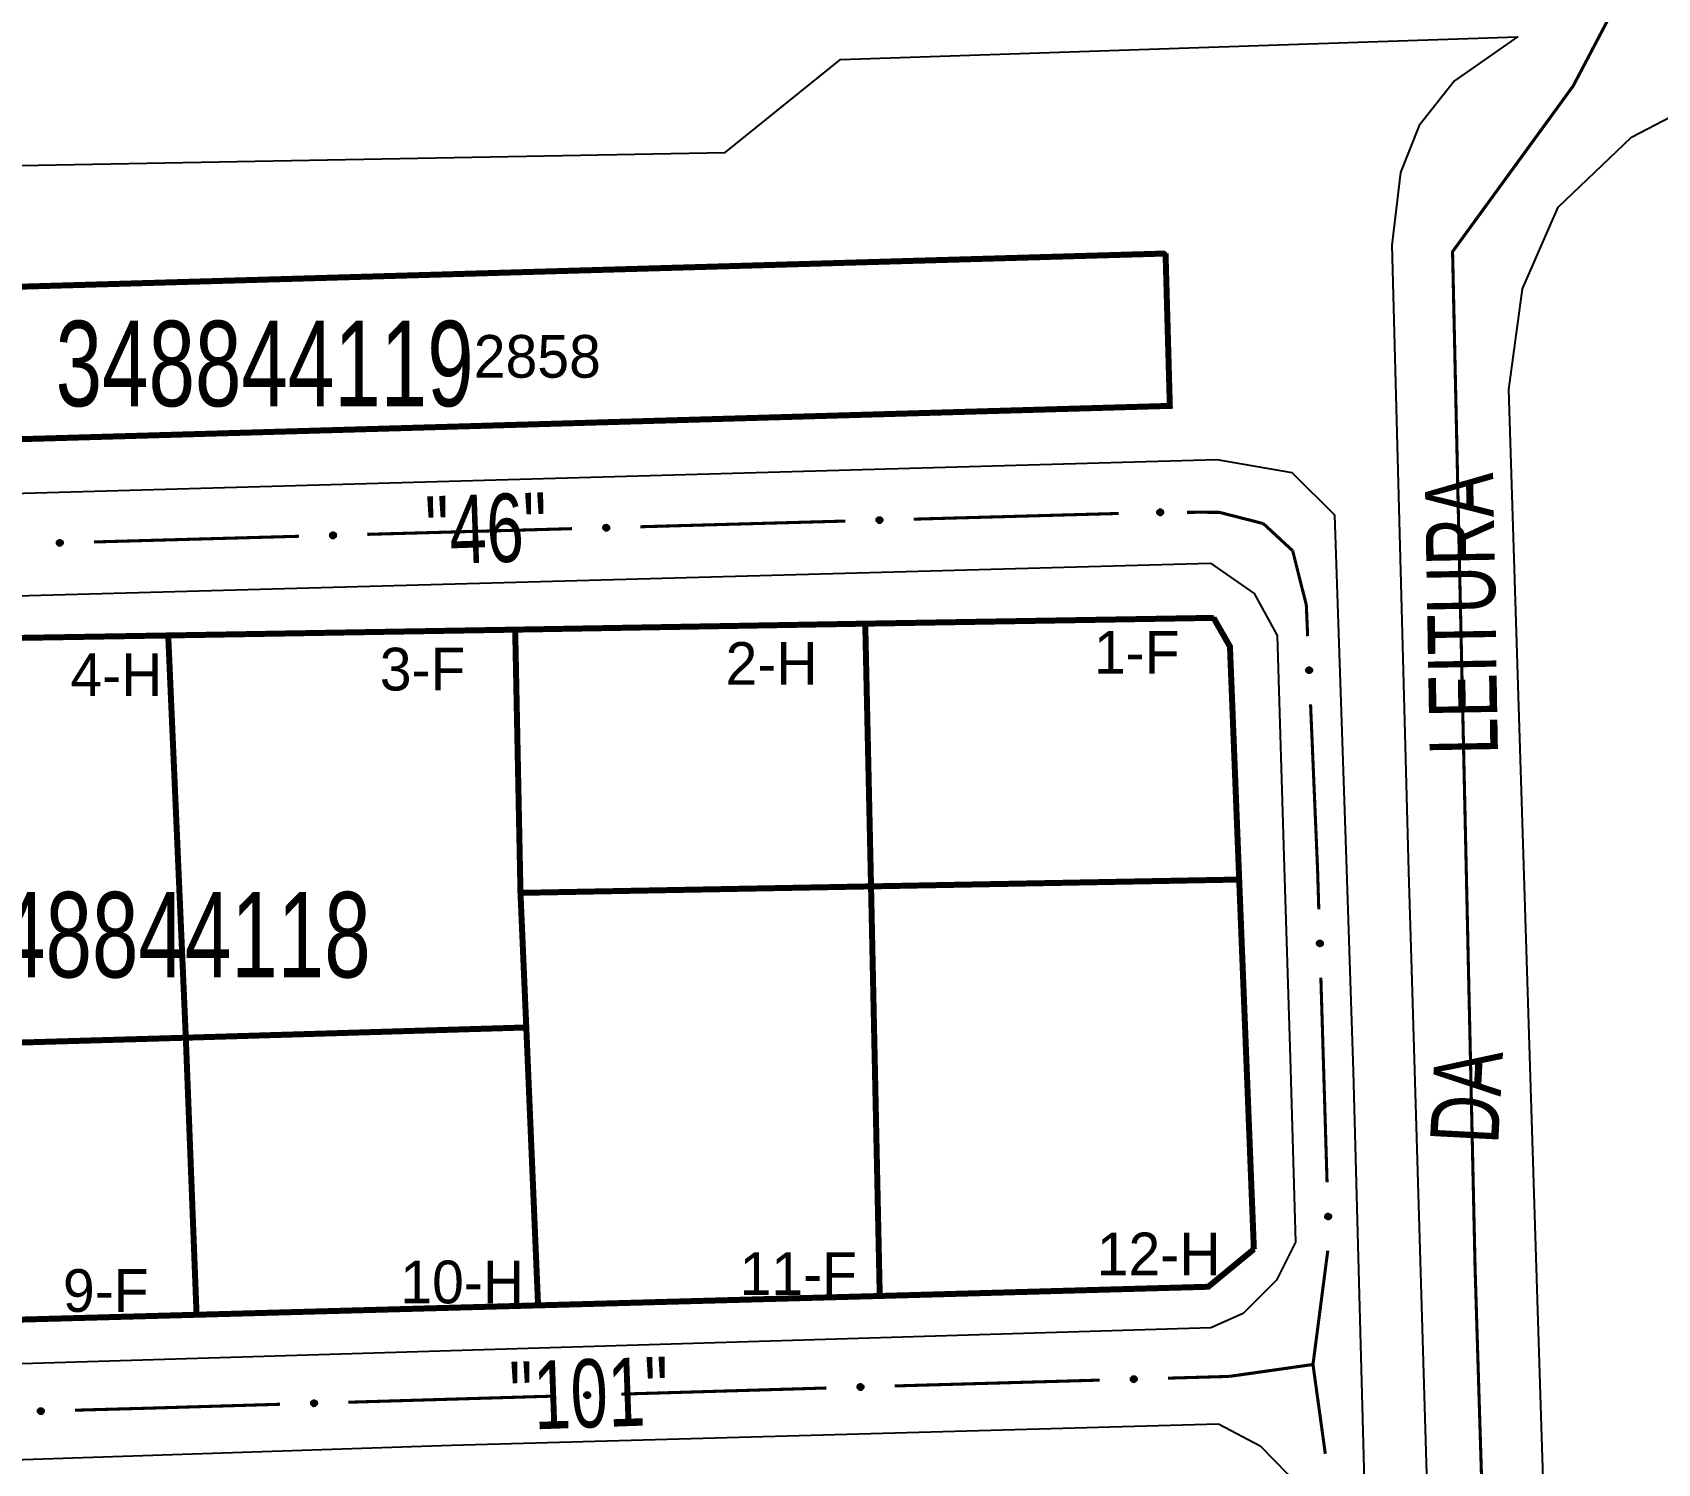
# Model space of a CAD drawing. Extents: x 202481 to 204056, y 4838981 to 4840330.
# Drawn here: x 203557.1 to 203652.2, y 4839804.1 to 4839887.9 of the extents above; entities that cross this region are included whole.
import ezdxf
from ezdxf.enums import TextEntityAlignment as Align

# ---------------------------------------------------------------- set-up
doc = ezdxf.new("R2010")
doc.units = 0
doc.header["$LTSCALE"] = 1.5
doc.header["$MEASUREMENT"] = 0
for name, color, linetype in [('CD_MALHA_LOTES', 7, 'CONTINUOUS'), ('CD_TXT_QUADRA', 7, 'CONTINUOUS'), ('RU-QUADRA', 210, 'CONTINUOUS'), ('SV-EIXO-RUA-PAV', 20, 'CONTINUOUS'), ('SV-RUA-PAVIM', 7, 'CONTINUOUS'), ('SV-TXT-RUA-PAV', 7, 'CONTINUOUS'), ('Th_NmrPort', 1, 'CONTINUOUS')]:
    doc.layers.add(name, color=color, linetype=linetype)
doc.styles.add('ARIAL', font='ARIAL.SHX')

msp = doc.modelspace()

# ---------------------------------------------------------------- linework, layer by layer
at = {"layer": 'CD_MALHA_LOTES', "linetype": 'Continuous', "const_width": 0.35, "flags": 128}
for points in [[(203518.78, 4839871.93), (203524.1, 4839872.08), (203534.01, 4839872.37), (203623.4, 4839874.96)], [(203623.4, 4839874.96), (203623.65, 4839866.04), (203534.27, 4839863.45), (203524.35, 4839863.17), (203519.02, 4839863.02), (203518.78, 4839871.93)], [(203565.02, 4839852.6), (203585.33, 4839852.94)], [(203585.33, 4839852.94), (203605.82, 4839853.29)], [(203585.64, 4839837.53), (203585.33, 4839852.94)], [(203605.82, 4839853.29), (203626.21, 4839853.63)], [(203606.16, 4839837.91), (203605.82, 4839853.29)], [(203626.21, 4839853.63), (203627.17, 4839851.95), (203627.71, 4839838.31)], [(203546.11, 4839852.29), (203565.02, 4839852.6)], [(203566.05, 4839829.05), (203565.02, 4839852.6)], [(203585.64, 4839837.53), (203606.16, 4839837.91)], [(203606.16, 4839837.91), (203627.71, 4839838.31)], [(203606.67, 4839813.93), (203606.16, 4839837.91)], [(203627.71, 4839838.31), (203628.57, 4839816.67)], [(203585.98, 4839829.65), (203585.64, 4839837.53)], [(203566.05, 4839829.05), (203585.98, 4839829.65)], [(203586.67, 4839813.38), (203585.98, 4839829.65)], [(203546.58, 4839828.48), (203566.05, 4839829.05)], [(203566.68, 4839812.83), (203566.05, 4839829.05)], [(203628.57, 4839816.67), (203625.9, 4839814.47), (203606.67, 4839813.93)], [(203606.67, 4839813.93), (203586.67, 4839813.38)], [(203586.67, 4839813.38), (203566.68, 4839812.83)], [(203566.68, 4839812.83), (203546.69, 4839812.28)]]:
    msp.add_lwpolyline(points, dxfattribs=at)
at = {"layer": 'RU-QUADRA', "linetype": 'Continuous', "const_width": 0.18, "flags": 128}
for points in [[(203518.78, 4839871.93), (203519.02, 4839863.02), (203524.35, 4839863.17), (203534.27, 4839863.45), (203623.65, 4839866.04), (203623.4, 4839874.96), (203524.1, 4839872.08)], [(203504.98, 4839813.24), (203507.11, 4839811.2), (203526.7, 4839811.74), (203546.69, 4839812.28), (203566.68, 4839812.83), (203586.67, 4839813.38), (203606.67, 4839813.93), (203625.9, 4839814.47), (203628.57, 4839816.67), (203627.71, 4839838.31), (203627.17, 4839851.95), (203626.21, 4839853.63), (203605.82, 4839853.29), (203585.33, 4839852.94), (203565.02, 4839852.6), (203546.11, 4839852.29), (203525.74, 4839851.96), (203505.61, 4839851.64), (203503.85, 4839849.04), (203504.04, 4839843.32), (203504.32, 4839834.87)]]:
    msp.add_lwpolyline(points, close=True, dxfattribs=at)
at = {"layer": 'SV-EIXO-RUA-PAV', "linetype": 'Continuous', "const_width": 0.18, "flags": 128}
msp.add_lwpolyline([(203663.77, 4839897.46), (203651.67, 4839893.16), (203647.26, 4839884.77), (203640.2, 4839875.07), (203641.52, 4839815.5), (203643.29, 4839758.14), (203646.82, 4839743.57), (203661.38, 4839732.98), (203673.73, 4839726.37)], dxfattribs=at)
at = {"layer": 'SV-EIXO-RUA-PAV', "const_width": 0.18}
for points in [[(203608.654428, 4839859.408466), (203620.649788, 4839859.742127)], [(203624.648844, 4839859.810375), (203625.648844, 4839859.810616)], [(203625.648844, 4839859.810616), (203626.54, 4839859.81)], [(203626.54, 4839859.81), (203628.583054, 4839859.287358)], [(203576.6668, 4839858.518705), (203588.66216, 4839858.852365)], [(203592.660614, 4839858.963586), (203604.655974, 4839859.297246)], [(203628.583054, 4839859.287358), (203629.12, 4839859.15)], [(203629.12, 4839859.15), (203630.181641, 4839858.168599)], [(203560.672986, 4839858.073824), (203572.668347, 4839858.407484)], [(203630.181641, 4839858.168599), (203630.84, 4839857.56)], [(203630.84, 4839857.56), (203631.597147, 4839854.550342)], [(203631.597147, 4839854.550342), (203631.64, 4839854.38)], [(203631.64, 4839854.38), (203631.717562, 4839852.5573)], [(203631.887621, 4839848.560916), (203632.270253, 4839839.569054)], [(203632.270253, 4839839.569054), (203632.3, 4839838.87)], [(203632.3, 4839838.87), (203632.369643, 4839836.570741)], [(203632.490744, 4839832.572574), (203632.854046, 4839820.578075)], [(203632.895556, 4839816.583847), (203632.122718, 4839810.633828)], [(203632.122718, 4839810.633828), (203632.03, 4839809.92)], [(203623.536344, 4839809.117937), (203626.535128, 4839809.203346)], [(203626.535128, 4839809.203346), (203627.12, 4839809.22)], [(203627.12, 4839809.22), (203631.490697, 4839809.843114)], [(203631.490697, 4839809.843114), (203632.03, 4839809.92)], [(203632.03, 4839809.92), (203632.751009, 4839804.689283)], [(203591.549945, 4839808.185298), (203603.544626, 4839808.542542)], [(203607.542853, 4839808.661623), (203608.16, 4839808.68)], [(203608.16, 4839808.68), (203619.537966, 4839809.004058)], [(203559.56385, 4839807.242375), (203563.562337, 4839807.352366)], [(203563.562337, 4839807.352366), (203563.84, 4839807.36)], [(203563.84, 4839807.36), (203571.558809, 4839807.589893)], [(203575.557036, 4839807.708974), (203587.551718, 4839808.066217)]]:
    msp.add_lwpolyline(points, dxfattribs=at)
at = {"layer": 'SV-EIXO-RUA-PAV'}
for points in [[(203622.946293, 4839859.920046), (203622.980375, 4839859.955124), (203623.016839, 4839859.978303), (203623.052816, 4839859.988882), (203623.087046, 4839859.98994), (203623.122187, 4839859.987078), (203623.156979, 4839859.976377), (203623.192964, 4839859.955945), (203623.228393, 4839859.922004), (203623.249682, 4839859.883089), (203623.26194, 4839859.848372), (203623.265099, 4839859.812743), (203623.261747, 4839859.778652), (203623.249436, 4839859.742879), (203623.228374, 4839859.706614), (203623.193383, 4839859.671815), (203623.157478, 4839859.649337), (203623.12241, 4839859.640018), (203623.086571, 4839859.63707), (203623.05073, 4839859.640421), (203623.016638, 4839859.651123), (203622.980163, 4839859.672394), (203622.946274, 4839859.707386), (203622.923446, 4839859.74294), (203622.913637, 4839859.777868), (203622.911529, 4839859.813218), (203622.91397, 4839859.848498), (203622.923272, 4839859.88392), (203622.946293, 4839859.920046)], [(203590.514701, 4839859.014018), (203590.547803, 4839859.050023), (203590.583615, 4839859.074198), (203590.619287, 4839859.085764), (203590.653474, 4839859.087765), (203590.688681, 4839859.085874), (203590.723755, 4839859.076135), (203590.760289, 4839859.056703), (203590.79664, 4839859.023751), (203590.818994, 4839858.985438), (203590.832204, 4839858.951072), (203590.836344, 4839858.915544), (203590.833933, 4839858.881373), (203590.822612, 4839858.845275), (203590.802559, 4839858.808443), (203590.76854, 4839858.772693), (203590.733268, 4839858.749233), (203590.698471, 4839858.738952), (203590.662726, 4839858.735016), (203590.626807, 4839858.737378), (203590.592432, 4839858.747136), (203590.555385, 4839858.767394), (203590.520544, 4839858.801439), (203590.496745, 4839858.83635), (203590.485977, 4839858.870994), (203590.482895, 4839858.906272), (203590.484363, 4839858.941607), (203590.492685, 4839858.977272), (203590.514701, 4839859.014018)], [(203606.508515, 4839859.458899), (203606.541617, 4839859.494904), (203606.577429, 4839859.519079), (203606.613101, 4839859.530645), (203606.647288, 4839859.532646), (203606.682495, 4839859.530755), (203606.717569, 4839859.521016), (203606.754103, 4839859.501584), (203606.790454, 4839859.468632), (203606.812808, 4839859.430319), (203606.826018, 4839859.395953), (203606.830158, 4839859.360424), (203606.827747, 4839859.326254), (203606.816426, 4839859.290155), (203606.796373, 4839859.253324), (203606.762353, 4839859.217574), (203606.727082, 4839859.194114), (203606.692285, 4839859.183833), (203606.65654, 4839859.179897), (203606.620621, 4839859.182259), (203606.586246, 4839859.192017), (203606.549198, 4839859.212275), (203606.514358, 4839859.24632), (203606.490558, 4839859.281231), (203606.479791, 4839859.315875), (203606.476709, 4839859.351153), (203606.478177, 4839859.386488), (203606.486498, 4839859.422153), (203606.508515, 4839859.458899)], [(203558.527074, 4839858.124257), (203558.560175, 4839858.160261), (203558.595987, 4839858.184436), (203558.631659, 4839858.196002), (203558.665847, 4839858.198004), (203558.701053, 4839858.196112), (203558.736127, 4839858.186373), (203558.772662, 4839858.166942), (203558.809012, 4839858.13399), (203558.831366, 4839858.095676), (203558.844577, 4839858.06131), (203558.848716, 4839858.025782), (203558.846305, 4839857.991612), (203558.834985, 4839857.955513), (203558.814931, 4839857.918681), (203558.780912, 4839857.882931), (203558.745641, 4839857.859471), (203558.710843, 4839857.84919), (203558.675099, 4839857.845255), (203558.639179, 4839857.847617), (203558.604804, 4839857.857375), (203558.567757, 4839857.877632), (203558.532917, 4839857.911677), (203558.509117, 4839857.946589), (203558.498349, 4839857.981233), (203558.495267, 4839858.016511), (203558.496735, 4839858.051845), (203558.505057, 4839858.08751), (203558.527074, 4839858.124257)], [(203574.520888, 4839858.569137), (203574.553989, 4839858.605142), (203574.589801, 4839858.629317), (203574.625473, 4839858.640883), (203574.659661, 4839858.642885), (203574.694867, 4839858.640993), (203574.729941, 4839858.631254), (203574.766476, 4839858.611823), (203574.802826, 4839858.578871), (203574.82518, 4839858.540557), (203574.838391, 4839858.506191), (203574.84253, 4839858.470663), (203574.840119, 4839858.436492), (203574.828799, 4839858.400394), (203574.808745, 4839858.363562), (203574.774726, 4839858.327812), (203574.739454, 4839858.304352), (203574.704657, 4839858.294071), (203574.668912, 4839858.290135), (203574.632993, 4839858.292498), (203574.598618, 4839858.302256), (203574.561571, 4839858.322513), (203574.526731, 4839858.356558), (203574.502931, 4839858.391469), (203574.492163, 4839858.426113), (203574.489081, 4839858.461391), (203574.490549, 4839858.496726), (203574.498871, 4839858.532391), (203574.520888, 4839858.569137)], [(203631.906464, 4839850.707338), (203631.942951, 4839850.67477), (203631.967651, 4839850.639318), (203631.979741, 4839850.60382), (203631.982245, 4839850.569666), (203631.980872, 4839850.534436), (203631.971651, 4839850.499222), (203631.952759, 4839850.462405), (203631.920345, 4839850.425574), (203631.882365, 4839850.402658), (203631.848197, 4839850.388943), (203631.812734, 4839850.384281), (203631.778532, 4839850.386189), (203631.74227, 4839850.396977), (203631.705147, 4839850.416487), (203631.668901, 4839850.449976), (203631.644924, 4839850.484898), (203631.634132, 4839850.519541), (203631.62967, 4839850.555223), (203631.631504, 4839850.591174), (203631.640755, 4839850.625688), (203631.660465, 4839850.66303), (203631.693993, 4839850.698367), (203631.728551, 4839850.722678), (203631.763032, 4839850.733955), (203631.798261, 4839850.737556), (203631.833613, 4839850.736608), (203631.869397, 4839850.728812), (203631.906464, 4839850.707338)], [(203632.535873, 4839834.718605), (203632.571959, 4839834.685592), (203632.596223, 4839834.64984), (203632.607877, 4839834.614197), (203632.609963, 4839834.580014), (203632.608158, 4839834.544804), (203632.598506, 4839834.509705), (203632.579165, 4839834.473123), (203632.546303, 4839834.436691), (203632.508045, 4839834.414243), (203632.473712, 4839834.400947), (203632.438193, 4839834.39672), (203632.404017, 4839834.399046), (203632.367891, 4839834.410278), (203632.33101, 4839834.43024), (203632.295176, 4839834.464171), (203632.271629, 4839834.499384), (203632.261261, 4839834.534156), (203632.257238, 4839834.569891), (203632.259511, 4839834.605816), (203632.269184, 4839834.640215), (203632.28935, 4839834.677312), (203632.323308, 4839834.712236), (203632.358161, 4839834.736123), (203632.392779, 4839834.746976), (203632.428049, 4839834.750145), (203632.463387, 4839834.748764), (203632.499072, 4839834.740531), (203632.535873, 4839834.718605)], [(203633.020277, 4839818.725939), (203633.056363, 4839818.692927), (203633.080626, 4839818.657175), (203633.092281, 4839818.621531), (203633.094367, 4839818.587349), (203633.092562, 4839818.552138), (203633.08291, 4839818.51704), (203633.063569, 4839818.480457), (203633.030707, 4839818.444026), (203632.992449, 4839818.421577), (203632.958116, 4839818.408282), (203632.922597, 4839818.404054), (203632.888421, 4839818.406381), (203632.852295, 4839818.417612), (203632.815413, 4839818.437575), (203632.77958, 4839818.471505), (203632.756033, 4839818.506719), (203632.745665, 4839818.541491), (203632.741642, 4839818.577225), (203632.743915, 4839818.613151), (203632.753588, 4839818.647549), (203632.773754, 4839818.684647), (203632.807712, 4839818.719571), (203632.842565, 4839818.743457), (203632.877182, 4839818.75431), (203632.912453, 4839818.757479), (203632.947791, 4839818.756099), (203632.983476, 4839818.747865), (203633.020277, 4839818.725939)], [(203605.396845, 4839808.707836), (203605.429876, 4839808.743906), (203605.46564, 4839808.768151), (203605.50129, 4839808.779788), (203605.535473, 4839808.781856), (203605.570683, 4839808.780034), (203605.605777, 4839808.770364), (203605.642349, 4839808.751004), (203605.678764, 4839808.718124), (203605.701193, 4839808.679854), (203605.714472, 4839808.645515), (203605.718681, 4839808.609994), (203605.716337, 4839808.575819), (203605.705088, 4839808.539698), (203605.685106, 4839808.502827), (203605.651158, 4839808.467011), (203605.615932, 4839808.443481), (203605.581155, 4839808.433132), (203605.545419, 4839808.429126), (203605.509494, 4839808.431417), (203605.475101, 4839808.441108), (203605.438013, 4839808.461293), (203605.403106, 4839808.495269), (203605.379238, 4839808.530133), (203605.368402, 4839808.564756), (203605.365251, 4839808.600028), (203605.36665, 4839808.635365), (203605.374901, 4839808.671047), (203605.396845, 4839808.707836)], [(203621.390399, 4839809.166943), (203621.423476, 4839809.202969), (203621.459272, 4839809.227168), (203621.494936, 4839809.238758), (203621.529123, 4839809.240782), (203621.56433, 4839809.238914), (203621.599411, 4839809.229199), (203621.635958, 4839809.209791), (203621.67233, 4839809.176863), (203621.69471, 4839809.138565), (203621.707943, 4839809.104208), (203621.712106, 4839809.068682), (203621.709718, 4839809.03451), (203621.698422, 4839808.998404), (203621.678393, 4839808.961559), (203621.644397, 4839808.925786), (203621.609141, 4839808.902303), (203621.574351, 4839808.891998), (203621.538609, 4839808.888039), (203621.502688, 4839808.890377), (203621.468307, 4839808.900113), (203621.431246, 4839808.920346), (203621.396383, 4839808.954367), (203621.37256, 4839808.989263), (203621.361769, 4839809.0239), (203621.358664, 4839809.059176), (203621.360108, 4839809.094511), (203621.368406, 4839809.130182), (203621.390399, 4839809.166943)], [(203573.411029, 4839807.755188), (203573.44406, 4839807.791257), (203573.479824, 4839807.815503), (203573.515473, 4839807.827139), (203573.549657, 4839807.829208), (203573.584867, 4839807.827385), (203573.61996, 4839807.817715), (203573.656533, 4839807.798356), (203573.692948, 4839807.765475), (203573.715377, 4839807.727206), (203573.728655, 4839807.692866), (203573.732864, 4839807.657346), (203573.730521, 4839807.623171), (203573.719271, 4839807.58705), (203573.69929, 4839807.550179), (203573.665341, 4839807.514362), (203573.630116, 4839807.490833), (203573.595339, 4839807.480483), (203573.559602, 4839807.476477), (203573.523678, 4839807.478769), (203573.489284, 4839807.488459), (203573.452197, 4839807.508644), (203573.41729, 4839807.54262), (203573.393421, 4839807.577485), (203573.382586, 4839807.612108), (203573.379434, 4839807.647379), (203573.380833, 4839807.682717), (203573.389084, 4839807.718398), (203573.411029, 4839807.755188)], [(203589.403937, 4839808.231512), (203589.436968, 4839808.267581), (203589.472732, 4839808.291827), (203589.508381, 4839808.303463), (203589.542565, 4839808.305532), (203589.577775, 4839808.303709), (203589.612868, 4839808.29404), (203589.649441, 4839808.27468), (203589.685856, 4839808.241799), (203589.708285, 4839808.20353), (203589.721563, 4839808.16919), (203589.725773, 4839808.13367), (203589.723429, 4839808.099495), (203589.712179, 4839808.063374), (203589.692198, 4839808.026503), (203589.658249, 4839807.990686), (203589.623024, 4839807.967157), (203589.588247, 4839807.956807), (203589.55251, 4839807.952802), (203589.516586, 4839807.955093), (203589.482192, 4839807.964784), (203589.445105, 4839807.984968), (203589.410198, 4839808.018944), (203589.38633, 4839808.053809), (203589.375494, 4839808.088432), (203589.372343, 4839808.123704), (203589.373741, 4839808.159041), (203589.381993, 4839808.194722), (203589.403937, 4839808.231512)], [(203557.417953, 4839807.293467), (203557.451065, 4839807.329461), (203557.486885, 4839807.353625), (203557.52256, 4839807.365181), (203557.556748, 4839807.367172), (203557.591954, 4839807.365269), (203557.627025, 4839807.35552), (203557.663554, 4839807.336077), (203557.699894, 4839807.303114), (203557.722236, 4839807.264793), (203557.735436, 4839807.230423), (203557.739565, 4839807.194893), (203557.737143, 4839807.160724), (203557.725812, 4839807.124629), (203557.705747, 4839807.087803), (203557.671717, 4839807.052064), (203557.636438, 4839807.028615), (203557.601637, 4839807.018344), (203557.565892, 4839807.01442), (203557.529973, 4839807.016793), (203557.495601, 4839807.026561), (203557.45856, 4839807.04683), (203557.42373, 4839807.080886), (203557.399941, 4839807.115805), (203557.389184, 4839807.150452), (203557.386113, 4839807.185731), (203557.387592, 4839807.221065), (203557.395925, 4839807.256728), (203557.417953, 4839807.293467)]]:
    msp.add_lwpolyline(points, close=True, dxfattribs=at)
for points in [[(203622.911529, 4839859.813218), (203623.26194, 4839859.848372)], [(203622.913637, 4839859.777868), (203623.265099, 4839859.812743)], [(203622.91397, 4839859.848498), (203623.249682, 4839859.883089)], [(203622.915181, 4839859.795112), (203623.261762, 4839859.827944)], [(203622.916537, 4839859.831954), (203623.250836, 4839859.867512)], [(203622.922012, 4839859.759636), (203623.260405, 4839859.795195)], [(203622.923272, 4839859.88392), (203623.228393, 4839859.922004)], [(203622.923351, 4839859.866069), (203623.234453, 4839859.902986)], [(203622.923446, 4839859.74294), (203623.261747, 4839859.778652)], [(203622.935624, 4839859.900185), (203623.207155, 4839859.937093)], [(203622.93703, 4839859.724162), (203623.250862, 4839859.759715)], [(203622.946274, 4839859.707386), (203623.249436, 4839859.742879)], [(203622.946293, 4839859.920046), (203623.192964, 4839859.955945)], [(203622.965634, 4839859.938399), (203623.167577, 4839859.965738)], [(203622.967058, 4839859.691421), (203623.235861, 4839859.724234)], [(203622.980163, 4839859.672394), (203623.228374, 4839859.706614)], [(203622.980375, 4839859.955124), (203623.156979, 4839859.976377)], [(203623.001104, 4839859.968427), (203623.130731, 4839859.980739)], [(203623.016839, 4839859.978303), (203623.122187, 4839859.987078)], [(203590.482895, 4839858.906272), (203590.832204, 4839858.951072)], [(203590.484363, 4839858.941607), (203590.818994, 4839858.985438)], [(203590.485977, 4839858.870994), (203590.836344, 4839858.915544)], [(203590.487045, 4839858.888274), (203590.832589, 4839858.930647)], [(203590.487385, 4839858.92514), (203590.820577, 4839858.969899)], [(203590.492685, 4839858.977272), (203590.79664, 4839859.023751)], [(203590.493256, 4839858.95943), (203590.803222, 4839859.004908)], [(203590.494851, 4839858.853), (203590.832136, 4839858.897873)], [(203590.496745, 4839858.83635), (203590.833933, 4839858.881373)], [(203590.504583, 4839858.993871), (203590.774994, 4839859.038249)], [(203590.510842, 4839858.817954), (203590.823574, 4839858.862144)], [(203590.514701, 4839859.014018), (203590.760289, 4839859.056703)], [(203590.520544, 4839858.801439), (203590.822612, 4839858.845275)], [(203590.533529, 4839859.032897), (203590.734641, 4839859.065793)], [(203590.54176, 4839858.786052), (203590.809557, 4839858.826263)], [(203590.547803, 4839859.050023), (203590.723755, 4839859.076135)], [(203590.555385, 4839858.767394), (203590.802559, 4839858.808443)], [(203590.568158, 4839859.063892), (203590.697396, 4839859.079772)], [(203590.579347, 4839858.759797), (203590.777807, 4839858.789888)], [(203590.583615, 4839859.074198), (203590.688681, 4839859.085874)], [(203590.592432, 4839858.747136), (203590.76854, 4839858.772693)], [(203590.61394, 4839858.743013), (203590.744504, 4839858.760296)], [(203590.626807, 4839858.737378), (203590.733268, 4839858.749233)], [(203606.476709, 4839859.351153), (203606.826018, 4839859.395953)], [(203606.478177, 4839859.386488), (203606.812808, 4839859.430319)], [(203606.479791, 4839859.315875), (203606.830158, 4839859.360424)], [(203606.480859, 4839859.333155), (203606.826403, 4839859.375528)], [(203606.481198, 4839859.370021), (203606.814391, 4839859.41478)], [(203606.486498, 4839859.422153), (203606.790454, 4839859.468632)], [(203606.48707, 4839859.40431), (203606.797036, 4839859.449789)], [(203606.488665, 4839859.297881), (203606.825949, 4839859.342754)], [(203606.490558, 4839859.281231), (203606.827747, 4839859.326254)], [(203606.498397, 4839859.438752), (203606.768808, 4839859.48313)], [(203606.504656, 4839859.262834), (203606.817388, 4839859.307025)], [(203606.508515, 4839859.458899), (203606.754103, 4839859.501584)], [(203606.514358, 4839859.24632), (203606.816426, 4839859.290155)], [(203606.527343, 4839859.477778), (203606.728455, 4839859.510673)], [(203606.535574, 4839859.230933), (203606.80337, 4839859.271143)], [(203606.541617, 4839859.494904), (203606.717569, 4839859.521016)], [(203606.549198, 4839859.212275), (203606.796373, 4839859.253324)], [(203606.561972, 4839859.508773), (203606.69121, 4839859.524653)], [(203606.573161, 4839859.204678), (203606.771621, 4839859.234769)], [(203606.577429, 4839859.519079), (203606.682495, 4839859.530755)], [(203606.586246, 4839859.192017), (203606.762353, 4839859.217574)], [(203606.607754, 4839859.187894), (203606.738318, 4839859.205177)], [(203606.620621, 4839859.182259), (203606.727082, 4839859.194114)], [(203623.003906, 4839859.664139), (203623.203121, 4839859.688748)], [(203623.016638, 4839859.651123), (203623.193383, 4839859.671815)], [(203623.038024, 4839859.646409), (203623.169015, 4839859.660085)], [(203623.05073, 4839859.640421), (203623.157478, 4839859.649337)], [(203558.495267, 4839858.016511), (203558.844577, 4839858.06131)], [(203558.496735, 4839858.051845), (203558.831366, 4839858.095676)], [(203558.498349, 4839857.981233), (203558.848716, 4839858.025782)], [(203558.499417, 4839857.998512), (203558.844961, 4839858.040885)], [(203558.499757, 4839858.035378), (203558.832949, 4839858.080138)], [(203558.505057, 4839858.08751), (203558.809012, 4839858.13399)], [(203558.505628, 4839858.069668), (203558.815595, 4839858.115146)], [(203558.507224, 4839857.963238), (203558.844508, 4839858.008111)], [(203558.509117, 4839857.946589), (203558.846305, 4839857.991612)], [(203558.516956, 4839858.104109), (203558.787366, 4839858.148487)], [(203558.523214, 4839857.928192), (203558.835946, 4839857.972382)], [(203558.527074, 4839858.124257), (203558.772662, 4839858.166942)], [(203558.532917, 4839857.911677), (203558.834985, 4839857.955513)], [(203558.545901, 4839858.143136), (203558.747014, 4839858.176031)], [(203558.554133, 4839857.896291), (203558.821929, 4839857.936501)], [(203558.560175, 4839858.160261), (203558.736127, 4839858.186373)], [(203558.567757, 4839857.877632), (203558.814931, 4839857.918681)], [(203558.58053, 4839858.17413), (203558.709769, 4839858.19001)], [(203558.591719, 4839857.870035), (203558.79018, 4839857.900126)], [(203558.595987, 4839858.184436), (203558.701053, 4839858.196112)], [(203558.604804, 4839857.857375), (203558.780912, 4839857.882931)], [(203558.626312, 4839857.853252), (203558.756876, 4839857.870534)], [(203558.639179, 4839857.847617), (203558.745641, 4839857.859471)], [(203574.489081, 4839858.461391), (203574.838391, 4839858.506191)], [(203574.490549, 4839858.496726), (203574.82518, 4839858.540557)], [(203574.492163, 4839858.426113), (203574.84253, 4839858.470663)], [(203574.493231, 4839858.443393), (203574.838775, 4839858.485766)], [(203574.493571, 4839858.480259), (203574.826763, 4839858.525018)], [(203574.498871, 4839858.532391), (203574.802826, 4839858.578871)], [(203574.499442, 4839858.514549), (203574.809409, 4839858.560027)], [(203574.501038, 4839858.408119), (203574.838322, 4839858.452992)], [(203574.502931, 4839858.391469), (203574.840119, 4839858.436492)], [(203574.51077, 4839858.54899), (203574.78118, 4839858.593368)], [(203574.517028, 4839858.373073), (203574.82976, 4839858.417263)], [(203574.520888, 4839858.569137), (203574.766476, 4839858.611823)], [(203574.526731, 4839858.356558), (203574.828799, 4839858.400394)], [(203574.539715, 4839858.588017), (203574.740828, 4839858.620912)], [(203574.547946, 4839858.341171), (203574.815743, 4839858.381382)], [(203574.553989, 4839858.605142), (203574.729941, 4839858.631254)], [(203574.561571, 4839858.322513), (203574.808745, 4839858.363562)], [(203574.574344, 4839858.619011), (203574.703582, 4839858.634891)], [(203574.585533, 4839858.314916), (203574.783993, 4839858.345007)], [(203574.589801, 4839858.629317), (203574.694867, 4839858.640993)], [(203574.598618, 4839858.302256), (203574.774726, 4839858.327812)], [(203574.620126, 4839858.298133), (203574.75069, 4839858.315415)], [(203574.632993, 4839858.292498), (203574.739454, 4839858.304352)], [(203631.631504, 4839850.591174), (203631.644924, 4839850.484898)], [(203631.636949, 4839850.604122), (203631.656151, 4839850.473826)], [(203631.640755, 4839850.625688), (203631.668901, 4839850.449976)], [(203631.653221, 4839850.638958), (203631.68623, 4839850.440962)], [(203631.660465, 4839850.66303), (203631.705147, 4839850.416487)], [(203631.678921, 4839850.676927), (203631.723068, 4839850.409752)], [(203631.693993, 4839850.698367), (203631.74227, 4839850.396977)], [(203631.710363, 4839850.708312), (203631.759152, 4839850.396264)], [(203631.728551, 4839850.722678), (203631.778532, 4839850.386189)], [(203631.745171, 4839850.724816), (203631.795003, 4839850.388229)], [(203631.763032, 4839850.733955), (203631.812734, 4839850.384281)], [(203631.780326, 4839850.733141), (203631.82778, 4839850.388258)], [(203631.798261, 4839850.737556), (203631.848197, 4839850.388943)], [(203631.817193, 4839850.733344), (203631.866851, 4839850.400847)], [(203631.833613, 4839850.736608), (203631.882365, 4839850.402658)], [(203631.851565, 4839850.727978), (203631.901601, 4839850.418715)], [(203631.869397, 4839850.728812), (203631.920345, 4839850.425574)], [(203631.886169, 4839850.717159), (203631.934523, 4839850.447431)], [(203631.906464, 4839850.707338), (203631.952759, 4839850.462405)], [(203631.925618, 4839850.688791), (203631.961469, 4839850.488184)], [(203631.942951, 4839850.67477), (203631.971651, 4839850.499222)], [(203631.957118, 4839850.654622), (203631.974899, 4839850.525631)], [(203631.967651, 4839850.639318), (203631.980872, 4839850.534436)], [(203632.259511, 4839834.605816), (203632.271629, 4839834.499384)], [(203632.265114, 4839834.618697), (203632.282719, 4839834.488176)], [(203632.269184, 4839834.640215), (203632.295176, 4839834.464171)], [(203632.281812, 4839834.653331), (203632.312394, 4839834.454946)], [(203632.28935, 4839834.677312), (203632.33101, 4839834.43024)], [(203632.307975, 4839834.690983), (203632.348847, 4839834.423287)], [(203632.323308, 4839834.712236), (203632.367891, 4839834.410278)], [(203632.339799, 4839834.72198), (203632.384762, 4839834.409358)], [(203632.358161, 4839834.736123), (203632.404017, 4839834.399046)], [(203632.374806, 4839834.738057), (203632.420513, 4839834.400885)], [(203632.392779, 4839834.746976), (203632.438193, 4839834.39672)], [(203632.410061, 4839834.74595), (203632.453288, 4839834.400512)], [(203632.428049, 4839834.750145), (203632.473712, 4839834.400947)], [(203632.446928, 4839834.745702), (203632.49251, 4839834.412621)], [(203632.463387, 4839834.748764), (203632.508045, 4839834.414243)], [(203632.481232, 4839834.739915), (203632.527476, 4839834.430062)], [(203632.499072, 4839834.740531), (203632.546303, 4839834.436691)], [(203632.515701, 4839834.728673), (203632.560747, 4839834.458373)], [(203632.535873, 4839834.718605), (203632.579165, 4839834.473123)], [(203632.554799, 4839834.699824), (203632.588191, 4839834.498793)], [(203632.571959, 4839834.685592), (203632.598506, 4839834.509705)], [(203632.585879, 4839834.665271), (203632.602078, 4839834.536073)], [(203632.596223, 4839834.64984), (203632.608158, 4839834.544804)], [(203632.743915, 4839818.613151), (203632.756033, 4839818.506719)], [(203632.749518, 4839818.626031), (203632.767123, 4839818.49551)], [(203632.753588, 4839818.647549), (203632.77958, 4839818.471505)], [(203632.766216, 4839818.660666), (203632.796798, 4839818.46228)], [(203632.773754, 4839818.684647), (203632.815413, 4839818.437575)], [(203632.792379, 4839818.698317), (203632.83325, 4839818.430621)], [(203632.807712, 4839818.719571), (203632.852295, 4839818.417612)], [(203632.824203, 4839818.729314), (203632.869166, 4839818.416692)], [(203632.842565, 4839818.743457), (203632.888421, 4839818.406381)], [(203632.85921, 4839818.745391), (203632.904917, 4839818.408219)], [(203632.877182, 4839818.75431), (203632.922597, 4839818.404054)], [(203632.894465, 4839818.753285), (203632.937691, 4839818.407847)], [(203632.912453, 4839818.757479), (203632.958116, 4839818.408282)], [(203632.931331, 4839818.753036), (203632.976914, 4839818.419956)], [(203632.947791, 4839818.756099), (203632.992449, 4839818.421577)], [(203632.965635, 4839818.74725), (203633.01188, 4839818.437397)], [(203632.983476, 4839818.747865), (203633.030707, 4839818.444026)], [(203633.000105, 4839818.736007), (203633.045151, 4839818.465707)], [(203633.020277, 4839818.725939), (203633.063569, 4839818.480457)], [(203633.039203, 4839818.707158), (203633.072595, 4839818.506128)], [(203633.056363, 4839818.692927), (203633.08291, 4839818.51704)], [(203633.070282, 4839818.672606), (203633.086482, 4839818.543407)], [(203633.080626, 4839818.657175), (203633.092562, 4839818.552138)], [(203605.365251, 4839808.600028), (203605.714472, 4839808.645515)], [(203605.36665, 4839808.635365), (203605.701193, 4839808.679854)], [(203605.368402, 4839808.564756), (203605.718681, 4839808.609994)], [(203605.369436, 4839808.582038), (203605.714896, 4839808.62509)], [(203605.369703, 4839808.618904), (203605.702807, 4839808.664319)], [(203605.374901, 4839808.671047), (203605.678764, 4839808.718124)], [(203605.375507, 4839808.653206), (203605.685384, 4839808.699293)], [(203605.377312, 4839808.546779), (203605.714507, 4839808.592316)], [(203605.379238, 4839808.530133), (203605.716337, 4839808.575819)], [(203605.386767, 4839808.687669), (203605.65709, 4839808.732579)], [(203605.393371, 4839808.511764), (203605.706016, 4839808.556569)], [(203605.396845, 4839808.707836), (203605.642349, 4839808.751004)], [(203605.403106, 4839808.495269), (203605.705088, 4839808.539698)], [(203605.415636, 4839808.726752), (203605.616683, 4839808.760043)], [(203605.424352, 4839808.479924), (203605.692069, 4839808.520661)], [(203605.429876, 4839808.743906), (203605.605777, 4839808.770364)], [(203605.438013, 4839808.461293), (203605.685106, 4839808.502827)], [(203605.450204, 4839808.757815), (203605.579411, 4839808.773949)], [(203605.461991, 4839808.453742), (203605.660391, 4839808.484224)], [(203605.46564, 4839808.768151), (203605.570683, 4839808.780034)], [(203605.475101, 4839808.441108), (203605.651158, 4839808.467011)], [(203605.496617, 4839808.437027), (203605.627147, 4839808.454566)], [(203605.509494, 4839808.431417), (203605.615932, 4839808.443481)], [(203621.358664, 4839809.059176), (203621.707943, 4839809.104208)], [(203621.360108, 4839809.094511), (203621.69471, 4839809.138565)], [(203621.361769, 4839809.0239), (203621.712106, 4839809.068682)], [(203621.362826, 4839809.04118), (203621.708342, 4839809.083783)], [(203621.363141, 4839809.078046), (203621.696303, 4839809.123027)], [(203621.368406, 4839809.130182), (203621.67233, 4839809.176863)], [(203621.36899, 4839809.11234), (203621.678926, 4839809.158024)], [(203621.370656, 4839809.005911), (203621.70791, 4839809.051009)], [(203621.37256, 4839808.989263), (203621.709718, 4839809.03451)], [(203621.380294, 4839809.146789), (203621.650675, 4839809.191346)], [(203621.386669, 4839808.970875), (203621.699372, 4839809.015274)], [(203621.390399, 4839809.166943), (203621.635958, 4839809.209791)], [(203621.396383, 4839808.954367), (203621.698422, 4839808.998404)], [(203621.409214, 4839809.185834), (203621.610304, 4839809.218863)], [(203621.417609, 4839808.938995), (203621.685379, 4839808.979383)], [(203621.423476, 4839809.202969), (203621.599411, 4839809.229199)], [(203621.431246, 4839808.920346), (203621.678393, 4839808.961559)], [(203621.443822, 4839809.216852), (203621.57305, 4839809.232818)], [(203621.455213, 4839808.912764), (203621.653653, 4839808.942987)], [(203621.459272, 4839809.227168), (203621.56433, 4839809.238914)], [(203621.468307, 4839808.900113), (203621.644397, 4839808.925786)], [(203621.489817, 4839808.896004), (203621.62037, 4839808.913373)], [(203621.502688, 4839808.890377), (203621.609141, 4839808.902303)], [(203573.379434, 4839807.647379), (203573.728655, 4839807.692866)], [(203573.380833, 4839807.682717), (203573.715377, 4839807.727206)], [(203573.382586, 4839807.612108), (203573.732864, 4839807.657346)], [(203573.38362, 4839807.62939), (203573.72908, 4839807.672442)], [(203573.383887, 4839807.666256), (203573.71699, 4839807.71167)], [(203573.389084, 4839807.718398), (203573.692948, 4839807.765475)], [(203573.389691, 4839807.700557), (203573.699567, 4839807.746645)], [(203573.391495, 4839807.594131), (203573.728691, 4839807.639667)], [(203573.393421, 4839807.577485), (203573.730521, 4839807.623171)], [(203573.400951, 4839807.735021), (203573.671273, 4839807.77993)], [(203573.407555, 4839807.559116), (203573.7202, 4839807.603921)], [(203573.411029, 4839807.755188), (203573.656533, 4839807.798356)], [(203573.41729, 4839807.54262), (203573.719271, 4839807.58705)], [(203573.429819, 4839807.774104), (203573.630867, 4839807.807394)], [(203573.438536, 4839807.527275), (203573.706253, 4839807.568012)], [(203573.44406, 4839807.791257), (203573.61996, 4839807.817715)], [(203573.452197, 4839807.508644), (203573.69929, 4839807.550179)], [(203573.464388, 4839807.805166), (203573.593594, 4839807.821301)], [(203573.476174, 4839807.501094), (203573.674575, 4839807.531575)], [(203573.479824, 4839807.815503), (203573.584867, 4839807.827385)], [(203573.489284, 4839807.488459), (203573.665341, 4839807.514362)], [(203573.5108, 4839807.484378), (203573.64133, 4839807.501917)], [(203573.523678, 4839807.478769), (203573.630116, 4839807.490833)], [(203589.372343, 4839808.123704), (203589.721563, 4839808.16919)], [(203589.373741, 4839808.159041), (203589.708285, 4839808.20353)], [(203589.375494, 4839808.088432), (203589.725773, 4839808.13367)], [(203589.376528, 4839808.105714), (203589.721988, 4839808.148766)], [(203589.376795, 4839808.14258), (203589.709899, 4839808.187995)], [(203589.381993, 4839808.194722), (203589.685856, 4839808.241799)], [(203589.382599, 4839808.176881), (203589.692476, 4839808.222969)], [(203589.384404, 4839808.070455), (203589.721599, 4839808.115991)], [(203589.38633, 4839808.053809), (203589.723429, 4839808.099495)], [(203589.393859, 4839808.211345), (203589.664182, 4839808.256254)], [(203589.400463, 4839808.03544), (203589.713108, 4839808.080245)], [(203589.403937, 4839808.231512), (203589.649441, 4839808.27468)], [(203589.410198, 4839808.018944), (203589.712179, 4839808.063374)], [(203589.422728, 4839808.250428), (203589.623775, 4839808.283719)], [(203589.431444, 4839808.0036), (203589.699161, 4839808.044336)], [(203589.436968, 4839808.267581), (203589.612868, 4839808.29404)], [(203589.445105, 4839807.984968), (203589.692198, 4839808.026503)], [(203589.457296, 4839808.281491), (203589.586502, 4839808.297625)], [(203589.469082, 4839807.977418), (203589.667483, 4839808.0079)], [(203589.472732, 4839808.291827), (203589.577775, 4839808.303709)], [(203589.482192, 4839807.964784), (203589.658249, 4839807.990686)], [(203589.503708, 4839807.960703), (203589.634238, 4839807.978242)], [(203589.516586, 4839807.955093), (203589.623024, 4839807.967157)], [(203557.386113, 4839807.185731), (203557.735436, 4839807.230423)], [(203557.387592, 4839807.221065), (203557.722236, 4839807.264793)], [(203557.389184, 4839807.150452), (203557.739565, 4839807.194893)], [(203557.390258, 4839807.167732), (203557.735815, 4839807.209998)], [(203557.390608, 4839807.204597), (203557.723814, 4839807.249254)], [(203557.395925, 4839807.256728), (203557.699894, 4839807.303114)], [(203557.39649, 4839807.238885), (203557.706471, 4839807.284268)], [(203557.398053, 4839807.132455), (203557.735351, 4839807.177224)], [(203557.399941, 4839807.115805), (203557.737143, 4839807.160724)], [(203557.407829, 4839807.273323), (203557.678253, 4839807.317618)], [(203557.414033, 4839807.097404), (203557.726779, 4839807.141498)], [(203557.417953, 4839807.293467), (203557.663554, 4839807.336077)], [(203557.42373, 4839807.080886), (203557.725812, 4839807.124629)], [(203557.436786, 4839807.31234), (203557.637909, 4839807.345174)], [(203557.444941, 4839807.065493), (203557.71275, 4839807.105621)], [(203557.451065, 4839807.329461), (203557.627025, 4839807.35552)], [(203557.45856, 4839807.04683), (203557.705747, 4839807.087803)], [(203557.471425, 4839807.343324), (203557.600668, 4839807.359165)], [(203557.48252, 4839807.039226), (203557.68099, 4839807.069256)], [(203557.486885, 4839807.353625), (203557.591954, 4839807.365269)], [(203557.495601, 4839807.026561), (203557.671717, 4839807.052064)], [(203557.517108, 4839807.022432), (203557.647677, 4839807.039674)], [(203557.529973, 4839807.016793), (203557.636438, 4839807.028615)]]:
    msp.add_lwpolyline(points, dxfattribs=at)
at = {"layer": 'SV-RUA-PAVIM', "linetype": 'Continuous'}
for points in [[(203544.7, 4839879.89, 10.91), (203597.62, 4839880.87, 10.63), (203604.38, 4839886.31, 10.65), (203644, 4839887.65, 10.69), (203640.32, 4839885.07, 10.85), (203638.24, 4839882.45, 10.85), (203637.16, 4839879.71, 10.85), (203636.64, 4839875.45, 10.85), (203637.63, 4839838.78, 11.31), (203637.79, 4839833.05, 11.31), (203640.32, 4839748.35, 11.33)], [(203653.95, 4839744.18, 11.5), (203649.91, 4839749.39, 11.47), (203647.58, 4839755.55, 11.36), (203646.81, 4839761.87, 11.18), (203645.21, 4839812.47, 10.87), (203644.4, 4839838.55, 10.81), (203643.5, 4839866.99, 10.81), (203644.3, 4839872.89, 10.53), (203646.38, 4839877.67, 10.45), (203650.68, 4839881.77, 10.41), (203654.34, 4839883.69, 10.43)], [(203636.5, 4839753.39, 11.5), (203636.25, 4839758.09, 11.44), (203634.41, 4839827.07, 10.89), (203634.01, 4839838.9, 10.83), (203633.31, 4839859.65, 10.83), (203630.81, 4839862.13, 10.83), (203626.43, 4839862.89, 10.83), (203512.95, 4839859.69, 10.77)]]:
    msp.add_polyline3d(points, dxfattribs=at)
for points in [[(203501.87, 4839843.39, 11.25), (203501.77, 4839849.76, 11.25), (203503.39, 4839852.3, 10.93), (203505.49, 4839853.54, 10.81), (203626.03, 4839856.83, 10.83), (203628.59, 4839855.05, 10.83), (203629.93, 4839852.59, 10.83), (203630.35, 4839839.02, 10.83), (203630.69, 4839827.87, 10.83), (203631.01, 4839817.09, 10.75), (203629.89, 4839814.85, 10.76), (203627.94, 4839812.91, 10.76), (203626.05, 4839812.06, 10.77), (203507.41, 4839808.47, 11.18), (203505.5, 4839809.24, 11.18), (203503.93, 4839810.64, 11.18), (203502.77, 4839813.16, 11.14), (203502.19, 4839823.9, 11.14)], [(203503.63, 4839774.1, 11.41), (203503.19, 4839798.07, 11.27), (203504.44, 4839800.63, 11.26), (203506.06, 4839802.21, 11.17), (203507.53, 4839802.72, 11.06), (203581.6, 4839805.19, 10.57), (203626.49, 4839806.45, 10.76), (203628.94, 4839805.15, 10.76), (203630.56, 4839803.5, 10.76), (203631.55, 4839801.06, 10.77), (203632.65, 4839766.2, 11.27), (203631.57, 4839763.66, 11.27), (203629.8, 4839762.41, 11.27), (203628.14, 4839761.74, 11.29), (203593.21, 4839760.23, 11.3), (203535.03, 4839758.51, 11.29), (203508.17, 4839757.84, 11.37), (203506.09, 4839758.78, 11.37), (203504.96, 4839760.3, 11.57), (203504.36, 4839762.85, 11.55)]]:
    msp.add_polyline3d(points, close=True, dxfattribs=at)

# ---------------------------------------------------------------- texts
at = {"layer": 'CD_TXT_QUADRA', "style": 'ARIAL', "width": 0.7}
for s, p in [('348844119', (203558.43, 4839866.02)), ('348844118', (203552.4, 4839832.58))]:
    msp.add_text(s, height=5, dxfattribs=at).set_placement(p)
at = {"layer": 'SV-TXT-RUA-PAV', "style": 'ARIAL', "width": 0.7}
for s, rotation, p in [('LEITURA', 91, (203642.86, 4839845.63)), ('"46"', 2, (203580.15, 4839856.74)), ('DA', 87, (203642.87, 4839822.77)), ('"101"', 2, (203585.08, 4839806.07))]:
    msp.add_text(s, height=4, rotation=rotation, dxfattribs=at).set_placement(p)
at = {"layer": 'Th_NmrPort', "color": 1}
for s, p in [('2858', (203582.906667, 4839868.94)), ('2-H', (203597.643333, 4839850.96)), ('1-F', (203619.203333, 4839851.62)), ('4-H', (203559.293333, 4839850.3)), ('3-F', (203577.403333, 4839850.63)), ('12-H', (203619.373333, 4839816.39)), ('10-H', (203578.606667, 4839814.75)), ('11-F', (203598.463333, 4839815.24)), ('9-F', (203558.856667, 4839814.25))]:
    msp.add_text(s, height=2.5, dxfattribs=at).set_placement(p, align=Align.MIDDLE_LEFT)

doc.saveas('drawing.dxf')
